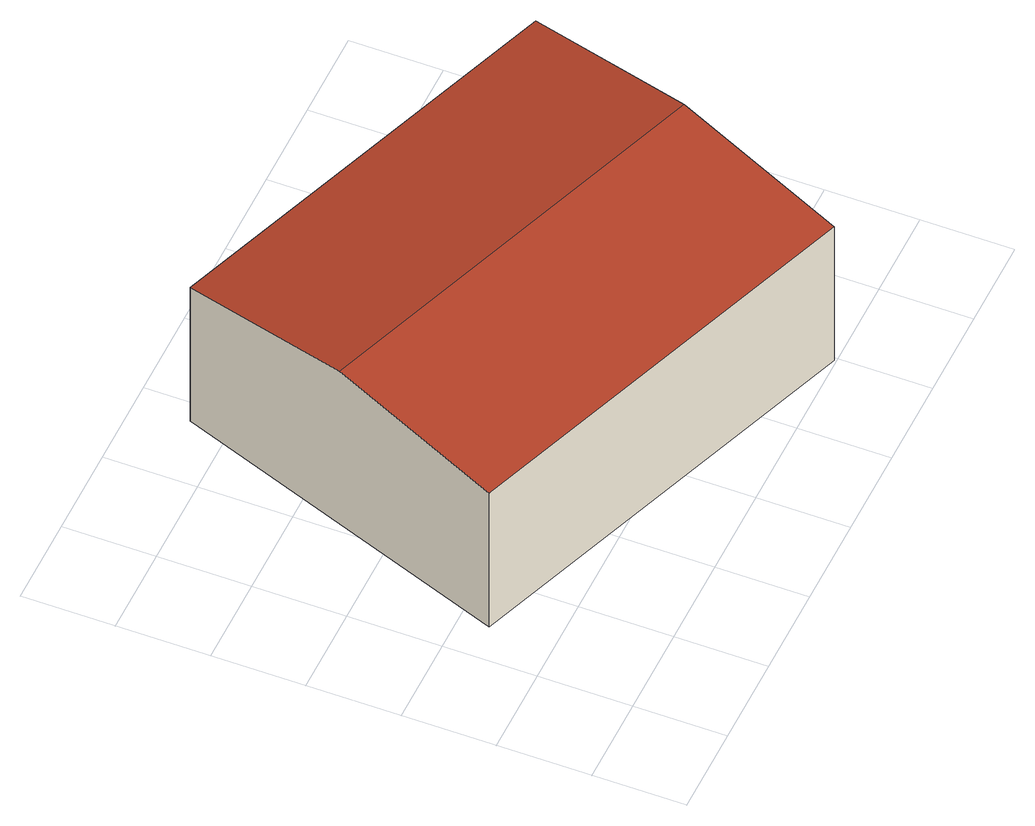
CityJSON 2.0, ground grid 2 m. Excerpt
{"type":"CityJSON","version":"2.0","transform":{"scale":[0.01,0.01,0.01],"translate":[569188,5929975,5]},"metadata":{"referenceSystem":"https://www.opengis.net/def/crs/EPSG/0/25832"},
"CityObjects":{
"building1":{"type":"Building","attributes":{"Grundfläche 2D":"76.978548","Grundhöhe NN":"5.328"},"geometry":[{"type":"Solid","lod":"3","boundaries":[[[[0,1,2,3]],[[4,1,0,5]],[[3,2,6,7]],[[5,0,3,7,8]],[[4,5,8,9]],[[6,2,1,4,9]],[[8,7,6,9]]]],"semantics":{"surfaces":[{"type":"RoofSurface"},{"type":"WallSurface"},{"type":"GroundSurface"}],"values":[[0,0,1,1,1,1,2]]}}]}
},
"vertices":[
[1131,378,463],[220,710,463],[83,337,410],[994,4,410],[356,1082,410],[1267,749,410],[83,337,33],[994,4,33],[1267,749,33],[356,1082,33]
]}
